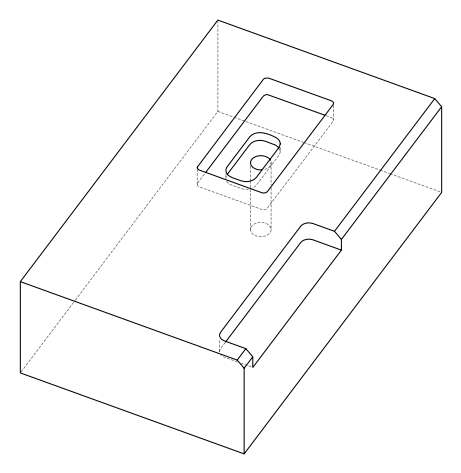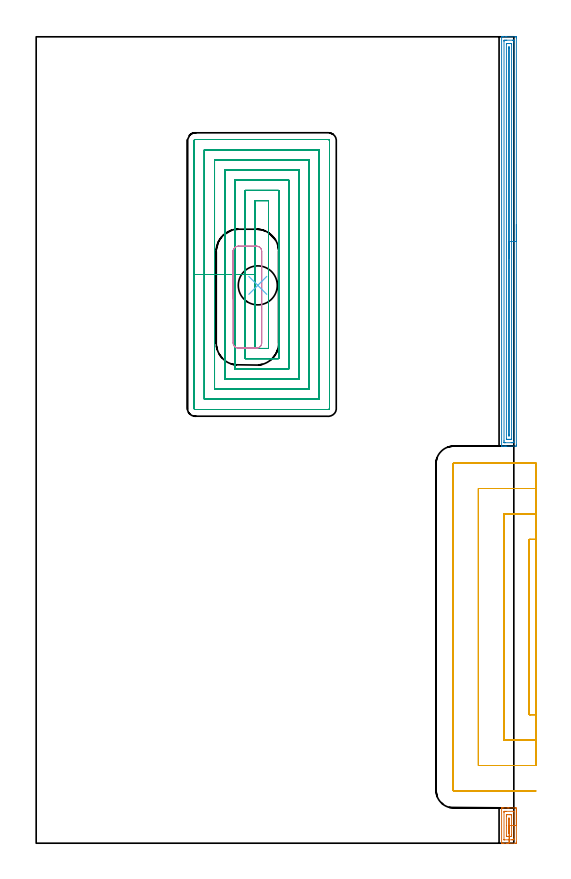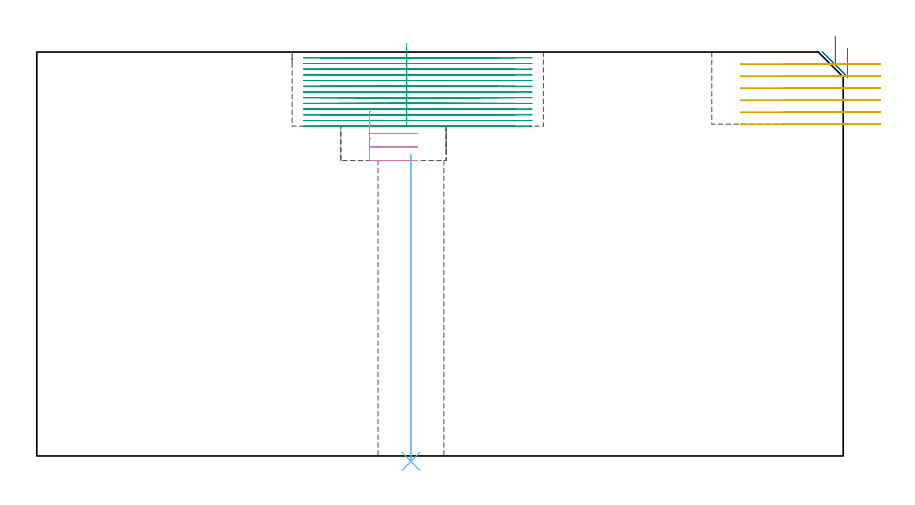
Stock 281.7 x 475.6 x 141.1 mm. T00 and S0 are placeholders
(PLAN: 6 operations, 3 tool changes, 93.9 min)
(1 AREA_MILL | FG_CHAMFER_SURFACE | UGT0205_001 | 0.82 min | 986 mm3)
(2 AREA_MILL_1 | FG_CHAMFER_SURFACE_1 | UGT0205_001 | 7.88 min | 9338 mm3)
(3 MILL_RECTANGULAR_POCKET | POCKET_RECTANGULAR_STRAIGHT | NXT0201_009 | Follow Part, ap 2, ae 75% | 62.78 min | 379692 mm3)
(4 MILL_RECTANGULAR_POCKET_1 | POCKET_RECTANGULAR_STRAIGHT_1 | UGT0201_136 | Follow Part, ap 5, ae 75% | 1.27 min | 33674 mm3)
(5 MILL_SLOT | SLOT_PARTIAL_RECTANGULAR | UGT0201_136 | Follow Part, ap 5, ae 75% | 20.7 min | 245268 mm3)
(6 INDEXABLE_INSERT_DRILL_THROUGH_HOLE_FROM_SOLID | STEP1HOLE | NXT0302_017 | 0.44 min | 42794 mm3)
(TOOL UGT0205_001 | Chamfer Mill 20 x 3 x 45 deg. | D20 FL50 Z2)
(TOOL NXT0201_009 | ENDMILL 8mm [2P460-0800-NA 1630] | D8 FL26 Z6)
(TOOL UGT0201_136 | Carbide End Mill 20.0 | D20 FL30 Z4)
(TOOL NXT0302_017 | Index. Insert Drill 23mm [880-D2300L25-05] | D23 PA176 FL115 Z2)
(OP 1 AREA_MILL)
G17 G21 G94 G90
T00 M6
G54
G17 G0 G90 X283.2 Y20.4 S1061 M3
G43 Z151.1 H0
Z142.4
G94 G1 Y20.362 Z141.528 F250.
Y20.248 Z140.663
Y20.059 Z139.812
Y19.797 Z138.98
Y19.463 Z138.174
Y19.06 Z137.4
Y18.592 Z136.664
Y18.06 Z135.972
Y17.471 Z135.329
Y16.828 Z134.74
Y16.136 Z134.208
Y15.4 Z133.74
Y14.626 Z133.337
Y13.82 Z133.003
Y12.988 Z132.741
Y12.136 Z132.552
Y11.272 Z132.438
Y10.4 Z132.4
X283.199 Y0.593 Z132.401
X283.196 Y0.191 Z132.402
X283.192 Y0.01 Z132.405
X282.8 Y0. Z132.797
X278.411 Z137.183
X277.823 Z137.774
X277.533 Z138.063
X275.778 Z139.817
X275.198 Z140.401
X274.764 Z140.835
X274.63 Y0.002 Z140.962
X274.502 Y0.01 Z141.088
X274.5 Y0.147 Z141.1
Y20.653
X274.502 Y20.79 Z141.089
X274.63 Y20.798 Z140.962
X274.764 Y20.8 Z140.835
X275.198 Z140.401
X275.778 Z139.817
X277.823 Z137.774
X278.411 Z137.183
X278.848 Z136.748
X282.506 Z133.091
X282.8 Y20.797 Z132.797
X283.192 Y20.79 Z132.405
X283.196 Y20.609 Z132.402
X283.199 Y20.207 Z132.401
X283.2 Y10.4 Z132.4
X281.786 Z133.814
X281.785 Y2.515 Z133.815
X281.784 Y2.376 Z133.816
X281.778 Y2.01 Z133.822
X281.412 Y2.002 Z134.188
X281.044 Y2.001 Z134.556
X280.537 Y2. Z135.063
X275.984 Y2.001 Z139.616
X275.958 Y2.002 Z139.642
X275.932 Y2.008 Z139.668
X275.921 Y2.014 Z139.679
X275.919 Y2.033 Z139.681
X275.915 Y2.237 Z139.685
Y18.285
X275.916 Y18.424 Z139.684
X275.922 Y18.79 Z139.678
X276.288 Y18.798 Z139.312
X276.656 Y18.799 Z138.944
X277.163 Y18.8 Z138.437
X281.716 Y18.799 Z133.884
X281.742 Y18.798 Z133.858
X281.768 Y18.792 Z133.832
X281.779 Y18.786 Z133.821
X281.781 Y18.767 Z133.819
X281.785 Y18.563 Z133.815
X281.786 Y10.4 Z133.814
X280.372 Z135.228
Y5.051
X280.371 Y4.843 Z135.229
X280.369 Y4.159 Z135.231
X280.367 Y4.056 Z135.233
X280.365 Y4.013 Z135.235
X280.318 Y4.006 Z135.282
X280.167 Y4.003 Z135.433
X279.445 Y4. Z136.155
X278.568 Z137.032
X277.69 Z137.91
X277.533 Y4.003 Z138.067
X277.377 Y4.008 Z138.223
X277.338 Y4.01 Z138.262
X277.335 Y4.036 Z138.265
X277.331 Y4.09 Z138.269
X277.329 Y4.159 Z138.271
X277.328 Y10.4 Z138.272
Y15.749
X277.329 Y15.957 Z138.271
X277.331 Y16.641 Z138.269
X277.333 Y16.744 Z138.267
X277.335 Y16.787 Z138.265
X277.382 Y16.794 Z138.218
X277.533 Y16.797 Z138.067
X278.255 Y16.8 Z137.345
X279.132 Z136.468
X280.01 Z135.59
X280.167 Y16.797 Z135.433
X280.323 Y16.792 Z135.277
X280.362 Y16.79 Z135.238
X280.365 Y16.764 Z135.235
X280.369 Y16.71 Z135.231
X280.371 Y16.641 Z135.229
X280.372 Y10.4 Z135.228
X278.957 Z136.643
Y6.616
X278.954 Y6.282 Z136.646
X278.95 Y6.171 Z136.65
X278.939 Y6.01 Z136.661
X278.85 Y6.009 Z136.75
X278.761 Y6.01 Z136.839
X278.75 Y6.171 Z136.85
X278.747 Y6.279 Z136.853
X278.744 Y6.496 Z136.856
X278.743 Y13.966 Z136.857
Y14.184
X278.746 Y14.518 Z136.854
X278.75 Y14.629 Z136.85
X278.761 Y14.79 Z136.839
X278.85 Y14.791 Z136.75
X278.939 Y14.79 Z136.661
X278.95 Y14.629 Z136.65
X278.954 Y14.521 Z136.646
X278.956 Y14.304 Z136.644
X278.957 Y10.4 Z136.643
Y9.528 Z136.681
Y8.664 Z136.795
Y7.812 Z136.983
Y6.98 Z137.246
Y6.174 Z137.58
Y5.4 Z137.982
Y4.664 Z138.451
Y3.972 Z138.982
Y3.329 Z139.572
Y2.74 Z140.215
Y2.209 Z140.907
Y1.74 Z141.643
Y1.337 Z142.416
Y1.003 Z143.222
Y0.741 Z144.054
Y0.552 Z144.906
Y0.438 Z145.771
Y0.4 Z146.643
G0 Z151.1
M5
M2
(OP 2 AREA_MILL_1)
G17 G21 G94 G90
T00 M6
G54
G17 G0 G90 X283.2 Y364.9 S1061 M3
G43 Z151.1 H0
Z142.4
G94 G1 Y364.862 Z141.528 F250.
Y364.748 Z140.664
Y364.559 Z139.812
Y364.297 Z138.98
Y363.963 Z138.174
Y363.56 Z137.4
Y363.091 Z136.664
Y362.56 Z135.972
Y361.971 Z135.329
Y361.328 Z134.74
Y360.636 Z134.208
Y359.9 Z133.74
Y359.126 Z133.337
Y358.32 Z133.003
Y357.488 Z132.741
Y356.636 Z132.552
Y355.772 Z132.438
Y354.9 Z132.4
X283.199 Y234.811 Z132.401
X283.196 Y234.408 Z132.402
X283.192 Y234.21 Z132.405
X282.8 Y234.2 Z132.797
X277.533 Z138.061
X276.979 Z138.618
X276.656 Z138.94
X276.101 Z139.495
X275.778 Z139.817
X274.795 Z140.804
X274.646 Y234.202 Z140.947
X274.502 Y234.21 Z141.088
X274.5 Y234.365 Z141.1
Y475.435
X274.502 Y475.59 Z141.088
X274.646 Y475.598 Z140.947
X274.795 Y475.6 Z140.804
X275.13 Z140.469
X275.778 Z139.817
X276.979 Z138.617
X277.533 Z138.061
X282.523 Z133.074
X282.8 Y475.597 Z132.797
X283.192 Y475.59 Z132.405
X283.196 Y475.392 Z132.402
X283.199 Y474.989 Z132.401
X283.2 Y354.9 Z132.4
X281.786 Z133.814
X281.785 Y236.736 Z133.815
X281.784 Y236.597 Z133.816
X281.779 Y236.229 Z133.821
X281.425 Y236.209 Z134.175
X281.044 Y236.203 Z134.556
X280.556 Y236.2 Z135.044
X280.167 Z135.433
X276.656 Z138.944
X276.167 Z139.433
X275.987 Y236.203 Z139.613
X275.957 Y236.205 Z139.643
X275.929 Y236.209 Z139.671
X275.921 Y236.245 Z139.679
X275.916 Y236.456 Z139.684
X275.915 Y236.597 Z139.685
X275.914 Y237.351 Z139.686
X275.915 Y473.064 Z139.685
X275.916 Y473.203 Z139.684
X275.921 Y473.571 Z139.679
X276.275 Y473.591 Z139.325
X276.656 Y473.597 Z138.944
X277.144 Y473.6 Z138.456
X277.533 Z138.067
X281.044 Z134.556
X281.533 Z134.067
X281.713 Y473.597 Z133.887
X281.743 Y473.595 Z133.857
X281.771 Y473.591 Z133.829
X281.779 Y473.555 Z133.821
X281.784 Y473.344 Z133.816
X281.785 Y473.203 Z133.815
X281.786 Y472.449 Z133.814
Y354.9
X280.372 Z135.228
X280.371 Y238.382 Z135.229
X280.369 Y238.278 Z135.231
X280.367 Y238.227 Z135.233
X280.365 Y238.21 Z135.235
X280.341 Y238.205 Z135.259
X280.167 Y238.202 Z135.433
X279.468 Y238.2 Z136.132
X278.591 Z137.009
X277.712 Z137.888
X277.533 Y238.203 Z138.067
X277.355 Y238.208 Z138.245
X277.336 Y238.21 Z138.264
X277.334 Y238.222 Z138.266
X277.331 Y238.258 Z138.269
X277.329 Y238.313 Z138.271
Y238.382
Y471.417
X277.331 Y471.522 Z138.269
X277.333 Y471.573 Z138.267
X277.335 Y471.59 Z138.265
X277.359 Y471.595 Z138.241
X277.533 Y471.598 Z138.067
X278.232 Y471.6 Z137.368
X279.109 Z136.491
X279.988 Z135.612
X280.167 Y471.597 Z135.433
X280.345 Y471.592 Z135.255
X280.364 Y471.59 Z135.236
X280.366 Y471.578 Z135.234
X280.369 Y471.542 Z135.231
X280.371 Y471.487 Z135.229
Y471.417
X280.372 Y354.9 Z135.228
X278.957 Z136.643
Y240.843
X278.956 Y240.507 Z136.644
X278.953 Y240.396 Z136.647
X278.945 Y240.21 Z136.655
X278.85 Y240.208 Z136.75
X278.755 Y240.21 Z136.845
X278.747 Y240.396 Z136.853
X278.744 Y240.505 Z136.856
X278.743 Y240.724 Z136.857
Y241.061
Y469.076
X278.744 Y469.294 Z136.856
X278.747 Y469.403 Z136.853
X278.755 Y469.59 Z136.845
X278.85 Y469.592 Z136.75
X278.945 Y469.59 Z136.655
X278.953 Y469.404 Z136.647
X278.956 Y469.295 Z136.644
X278.957 Y469.076 Z136.643
Y468.739
Y354.9
Y354.028 Z136.681
Y353.163 Z136.795
Y352.312 Z136.983
Y351.48 Z137.246
Y350.674 Z137.58
Y349.9 Z137.982
Y349.164 Z138.451
Y348.472 Z138.982
Y347.829 Z139.572
Y347.24 Z140.215
Y346.708 Z140.907
Y346.24 Z141.643
Y345.837 Z142.416
Y345.503 Z143.222
Y345.241 Z144.054
Y345.052 Z144.906
Y344.938 Z145.771
Y344.9 Z146.643
G0 Z151.1
M5
M2
(OP 3 MILL_RECTANGULAR_POCKET)
G17 G21 G94 G90
T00 M6
G54
G17 G0 G90 X129.2 Y354.032 S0 M3
G43 Z151.1 H1
Z144.1
G94 G1 Y335.4 Z139.108 F250.
Y291.8 F500.
X137.
Y379.
X129.2
Y335.4
X123.2
Y285.8
X143.
Y385.
X123.2
Y335.4
X117.2
Y279.8
X149.
Y391.
X117.2
Y335.4
X111.2
Y273.8
X155.
Y397.
X111.2
Y335.4
X105.2
Y267.8
X161.
Y403.
X105.2
Y335.4
X99.2
Y261.8
X167.
Y409.
X99.2
Y335.4
X93.2
Y256.4
G3 X93.8 Y255.8 R0.6
G1 X172.4
G3 X173. Y256.4 R0.6
G1 Y414.4
G3 X172.4 Y415. R0.6
G1 X93.8
G3 X93.2 Y414.4 R0.6
G1 Y335.4
Y334.4
G0 X129.2 Y354.032 Z142.108
G1 Y335.4 Z137.115 F250.
Y291.8 F500.
X137.
Y379.
X129.2
Y335.4
X123.2
Y285.8
X143.
Y385.
X123.2
Y335.4
X117.2
Y279.8
X149.
Y391.
X117.2
Y335.4
X111.2
Y273.8
X155.
Y397.
X111.2
Y335.4
X105.2
Y267.8
X161.
Y403.
X105.2
Y335.4
X99.2
Y261.8
X167.
Y409.
X99.2
Y335.4
X93.2
Y256.4
G3 X93.8 Y255.8 R0.6
G1 X172.4
G3 X173. Y256.4 R0.6
G1 Y414.4
G3 X172.4 Y415. R0.6
G1 X93.8
G3 X93.2 Y414.4 R0.6
G1 Y335.4
Y334.4
G0 X129.2 Y354.032 Z140.115
G1 Y335.4 Z135.123 F250.
Y291.8 F500.
X137.
Y379.
X129.2
Y335.4
X123.2
Y285.8
X143.
Y385.
X123.2
Y335.4
X117.2
Y279.8
X149.
Y391.
X117.2
Y335.4
X111.2
Y273.8
X155.
Y397.
X111.2
Y335.4
X105.2
Y267.8
X161.
Y403.
X105.2
Y335.4
X99.2
Y261.8
X167.
Y409.
X99.2
Y335.4
X93.2
Y256.4
G3 X93.8 Y255.8 R0.6
G1 X172.4
G3 X173. Y256.4 R0.6
G1 Y414.4
G3 X172.4 Y415. R0.6
G1 X93.8
G3 X93.2 Y414.4 R0.6
G1 Y335.4
Y334.4
G0 X129.2 Y354.032 Z138.123
G1 Y335.4 Z133.131 F250.
Y291.8 F500.
X137.
Y379.
X129.2
Y335.4
X123.2
Y285.8
X143.
Y385.
X123.2
Y335.4
X117.2
Y279.8
X149.
Y391.
X117.2
Y335.4
X111.2
Y273.8
X155.
Y397.
X111.2
Y335.4
X105.2
Y267.8
X161.
Y403.
X105.2
Y335.4
X99.2
Y261.8
X167.
Y409.
X99.2
Y335.4
X93.2
Y256.4
G3 X93.8 Y255.8 R0.6
G1 X172.4
G3 X173. Y256.4 R0.6
G1 Y414.4
G3 X172.4 Y415. R0.6
G1 X93.8
G3 X93.2 Y414.4 R0.6
G1 Y335.4
Y334.4
G0 X129.2 Y354.032 Z136.131
G1 Y335.4 Z131.138 F250.
Y291.8 F500.
X137.
Y379.
X129.2
Y335.4
X123.2
Y285.8
X143.
Y385.
X123.2
Y335.4
X117.2
Y279.8
X149.
Y391.
X117.2
Y335.4
X111.2
Y273.8
X155.
Y397.
X111.2
Y335.4
X105.2
Y267.8
X161.
Y403.
X105.2
Y335.4
X99.2
Y261.8
X167.
Y409.
X99.2
Y335.4
X93.2
Y256.4
G3 X93.8 Y255.8 R0.6
G1 X172.4
G3 X173. Y256.4 R0.6
G1 Y414.4
G3 X172.4 Y415. R0.6
G1 X93.8
G3 X93.2 Y414.4 R0.6
G1 Y335.4
Y334.4
G0 X129.2 Y354.032 Z134.138
G1 Y335.4 Z129.146 F250.
Y291.8 F500.
X137.
Y379.
X129.2
Y335.4
X123.2
Y285.8
X143.
Y385.
X123.2
Y335.4
X117.2
Y279.8
X149.
Y391.
X117.2
Y335.4
X111.2
Y273.8
X155.
Y397.
X111.2
Y335.4
X105.2
Y267.8
X161.
Y403.
X105.2
Y335.4
X99.2
Y261.8
X167.
Y409.
X99.2
Y335.4
X93.2
Y256.4
G3 X93.8 Y255.8 R0.6
G1 X172.4
G3 X173. Y256.4 R0.6
G1 Y414.4
G3 X172.4 Y415. R0.6
G1 X93.8
G3 X93.2 Y414.4 R0.6
G1 Y335.4
Y334.4
G0 X129.2 Y354.032 Z132.146
G1 Y335.4 Z127.154 F250.
Y291.8 F500.
X137.
Y379.
X129.2
Y335.4
X123.2
Y285.8
X143.
Y385.
X123.2
Y335.4
X117.2
Y279.8
X149.
Y391.
X117.2
Y335.4
X111.2
Y273.8
X155.
Y397.
X111.2
Y335.4
X105.2
Y267.8
X161.
Y403.
X105.2
Y335.4
X99.2
Y261.8
X167.
Y409.
X99.2
Y335.4
X93.2
Y256.4
G3 X93.8 Y255.8 R0.6
G1 X172.4
G3 X173. Y256.4 R0.6
G1 Y414.4
G3 X172.4 Y415. R0.6
G1 X93.8
G3 X93.2 Y414.4 R0.6
G1 Y335.4
Y334.4
G0 X129.2 Y354.032 Z130.154
G1 Y335.4 Z125.162 F250.
Y291.8 F500.
X137.
Y379.
X129.2
Y335.4
X123.2
Y285.8
X143.
Y385.
X123.2
Y335.4
X117.2
Y279.8
X149.
Y391.
X117.2
Y335.4
X111.2
Y273.8
X155.
Y397.
X111.2
Y335.4
X105.2
Y267.8
X161.
Y403.
X105.2
Y335.4
X99.2
Y261.8
X167.
Y409.
X99.2
Y335.4
X93.2
Y256.4
G3 X93.8 Y255.8 R0.6
G1 X172.4
G3 X173. Y256.4 R0.6
G1 Y414.4
G3 X172.4 Y415. R0.6
G1 X93.8
G3 X93.2 Y414.4 R0.6
G1 Y335.4
Y334.4
G0 X129.2 Y354.032 Z128.162
G1 Y335.4 Z123.169 F250.
Y291.8 F500.
X137.
Y379.
X129.2
Y335.4
X123.2
Y285.8
X143.
Y385.
X123.2
Y335.4
X117.2
Y279.8
X149.
Y391.
X117.2
Y335.4
X111.2
Y273.8
X155.
Y397.
X111.2
Y335.4
X105.2
Y267.8
X161.
Y403.
X105.2
Y335.4
X99.2
Y261.8
X167.
Y409.
X99.2
Y335.4
X93.2
Y256.4
G3 X93.8 Y255.8 R0.6
G1 X172.4
G3 X173. Y256.4 R0.6
G1 Y414.4
G3 X172.4 Y415. R0.6
G1 X93.8
G3 X93.2 Y414.4 R0.6
G1 Y335.4
Y334.4
G0 X129.2 Y354.032 Z126.169
G1 Y335.4 Z121.177 F250.
Y291.8 F500.
X137.
Y379.
X129.2
Y335.4
X123.2
Y285.8
X143.
Y385.
X123.2
Y335.4
X117.2
Y279.8
X149.
Y391.
X117.2
Y335.4
X111.2
Y273.8
X155.
Y397.
X111.2
Y335.4
X105.2
Y267.8
X161.
Y403.
X105.2
Y335.4
X99.2
Y261.8
X167.
Y409.
X99.2
Y335.4
X93.2
Y256.4
G3 X93.8 Y255.8 R0.6
G1 X172.4
G3 X173. Y256.4 R0.6
G1 Y414.4
G3 X172.4 Y415. R0.6
G1 X93.8
G3 X93.2 Y414.4 R0.6
G1 Y335.4
Y334.4
G0 X129.2 Y354.032 Z124.177
G1 Y335.4 Z119.185 F250.
Y291.8 F500.
X137.
Y379.
X129.2
Y335.4
X123.2
Y285.8
X143.
Y385.
X123.2
Y335.4
X117.2
Y279.8
X149.
Y391.
X117.2
Y335.4
X111.2
Y273.8
X155.
Y397.
X111.2
Y335.4
X105.2
Y267.8
X161.
Y403.
X105.2
Y335.4
X99.2
Y261.8
X167.
Y409.
X99.2
Y335.4
X93.2
Y256.4
G3 X93.8 Y255.8 R0.6
G1 X172.4
G3 X173. Y256.4 R0.6
G1 Y414.4
G3 X172.4 Y415. R0.6
G1 X93.8
G3 X93.2 Y414.4 R0.6
G1 Y335.4
Y334.4
G0 X129.2 Y354.032 Z122.185
G1 Y335.4 Z117.192 F250.
Y291.8 F500.
X137.
Y379.
X129.2
Y335.4
X123.2
Y285.8
X143.
Y385.
X123.2
Y335.4
X117.2
Y279.8
X149.
Y391.
X117.2
Y335.4
X111.2
Y273.8
X155.
Y397.
X111.2
Y335.4
X105.2
Y267.8
X161.
Y403.
X105.2
Y335.4
X99.2
Y261.8
X167.
Y409.
X99.2
Y335.4
X93.2
Y256.4
G3 X93.8 Y255.8 R0.6
G1 X172.4
G3 X173. Y256.4 R0.6
G1 Y414.4
G3 X172.4 Y415. R0.6
G1 X93.8
G3 X93.2 Y414.4 R0.6
G1 Y335.4
Y334.4
G0 X129.2 Y354.032 Z120.192
G1 Y335.4 Z115.2 F250.
Y291.8 F500.
X137.
Y379.
X129.2
Y335.4
X123.2
Y285.8
X143.
Y385.
X123.2
Y335.4
X117.2
Y279.8
X149.
Y391.
X117.2
Y335.4
X111.2
Y273.8
X155.
Y397.
X111.2
Y335.4
X105.2
Y267.8
X161.
Y403.
X105.2
Y335.4
X99.2
Y261.8
X167.
Y409.
X99.2
Y335.4
X93.2
Y256.4
G3 X93.8 Y255.8 R0.6
G1 X172.4
G3 X173. Y256.4 R0.6
G1 Y414.4
G3 X172.4 Y415. R0.6
G1 X93.8
G3 X93.2 Y414.4 R0.6
G1 Y335.4
Y334.4
G0 Z151.1
M5
M2
(OP 4 MILL_RECTANGULAR_POCKET_1)
G17 G21 G94 G90
T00 M6
G54
G17 G0 G90 X116.742 Y350.812 S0 M3
G43 Z151.1 H0
Z120.412
G94 G1 X116.627 Y350.652 Z120.36 F250.
X116.411 Y350.218 Z120.23
X116.267 Y349.754 Z120.099
X116.2 Y349.273 Z119.969
Y322.05 Z112.675
Y295. F500.
G3 X119.2 Y292. R3.
G1 X130.
G3 X133. Y295. R3.
G1 Y349.1
G3 X130. Y352.1 R3.
G1 X119.2
G3 X116.2 Y349.1 R3.
G1 Y322.05
Y321.05
G0 X116.742 Y350.812 Z115.675
G1 X116.627 Y350.652 Z115.622 F250.
X116.411 Y350.218 Z115.492
X116.267 Y349.754 Z115.362
X116.2 Y349.273 Z115.232
Y322.05 Z107.937
Y295. F500.
G3 X119.2 Y292. R3.
G1 X130.
G3 X133. Y295. R3.
G1 Y349.1
G3 X130. Y352.1 R3.
G1 X119.2
G3 X116.2 Y349.1 R3.
G1 Y322.05
Y321.05
G0 X116.742 Y350.812 Z110.937
G1 X116.627 Y350.652 Z110.885 F250.
X116.411 Y350.218 Z110.755
X116.267 Y349.754 Z110.625
X116.2 Y349.273 Z110.494
Y322.05 Z103.2
Y295. F500.
G3 X119.2 Y292. R3.
G1 X130.
G3 X133. Y295. R3.
G1 Y349.1
G3 X130. Y352.1 R3.
G1 X119.2
G3 X116.2 Y349.1 R3.
G1 Y322.05
Y321.05
G0 Z151.1
M5
M2
(OP 5 MILL_SLOT)
G17 G21 G94 G90
T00 M6
G54
G17 G0 G90 X294.7 Y179.2 S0 M3
G43 Z151.1 H0
Z136.9
G94 G1 X291.7 F250.
X290.8 F500.
Y75.8
X291.7
X294.7 F250.
Y194.2
X291.7
X275.8 F500.
Y60.8
X291.7
X294.7 F250.
Y209.2
X291.7
X260.8 F500.
Y45.8
X291.7
X294.7 F250.
Y224.2
X291.7
X246.3 F500.
G3 X245.8 Y223.7 R0.5
G1 Y31.3
G3 X246.3 Y30.8 R0.5
G1 X291.7
X294.7 F250.
G0 Y179.2 Z132.7
G1 X291.7
X290.8 F500.
Y75.8
X291.7
X294.7 F250.
Y194.2
X291.7
X275.8 F500.
Y60.8
X291.7
X294.7 F250.
Y209.2
X291.7
X260.8 F500.
Y45.8
X291.7
X294.7 F250.
Y224.2
X291.7
X246.3 F500.
G3 X245.8 Y223.7 R0.5
G1 Y31.3
G3 X246.3 Y30.8 R0.5
G1 X291.7
X294.7 F250.
G0 Y179.2 Z128.5
G1 X291.7
X290.8 F500.
Y75.8
X291.7
X294.7 F250.
Y194.2
X291.7
X275.8 F500.
Y60.8
X291.7
X294.7 F250.
Y209.2
X291.7
X260.8 F500.
Y45.8
X291.7
X294.7 F250.
Y224.2
X291.7
X246.3 F500.
G3 X245.8 Y223.7 R0.5
G1 Y31.3
G3 X246.3 Y30.8 R0.5
G1 X291.7
X294.7 F250.
G0 Y179.2 Z124.3
G1 X291.7
X290.8 F500.
Y75.8
X291.7
X294.7 F250.
Y194.2
X291.7
X275.8 F500.
Y60.8
X291.7
X294.7 F250.
Y209.2
X291.7
X260.8 F500.
Y45.8
X291.7
X294.7 F250.
Y224.2
X291.7
X246.3 F500.
G3 X245.8 Y223.7 R0.5
G1 Y31.3
G3 X246.3 Y30.8 R0.5
G1 X291.7
X294.7 F250.
G0 Y179.2 Z120.1
G1 X291.7
X290.8 F500.
Y75.8
X291.7
X294.7 F250.
Y194.2
X291.7
X275.8 F500.
Y60.8
X291.7
X294.7 F250.
Y209.2
X291.7
X260.8 F500.
Y45.8
X291.7
X294.7 F250.
Y224.2
X291.7
X246.3 F500.
G3 X245.8 Y223.7 R0.5
G1 Y31.3
G3 X246.3 Y30.8 R0.5
G1 X291.7
X294.7 F250.
G0 Y179.2 Z115.9
G1 X291.7
X290.8 F500.
Y75.8
X291.7
X294.7 F250.
Y194.2
X291.7
X275.8 F500.
Y60.8
X291.7
X294.7 F250.
Y209.2
X291.7
X260.8 F500.
Y45.8
X291.7
X294.7 F250.
Y224.2
X291.7
X246.3 F500.
G3 X245.8 Y223.7 R0.5
G1 Y31.3
G3 X246.3 Y30.8 R0.5
G1 X291.7
X294.7 F250.
G0 Z151.1
M5
M2
(OP 6 INDEXABLE_INSERT_DRILL_THROUGH_HOLE_FROM_SOLID)
G17 G21 G94 G90
T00 M6
G54
G17 G0 G90 X130.7 Y329. S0 M3
G43 Z151.1 H1
G94 G81 G98 Z-1.902 F250. R105.2
G80
M5
M2
